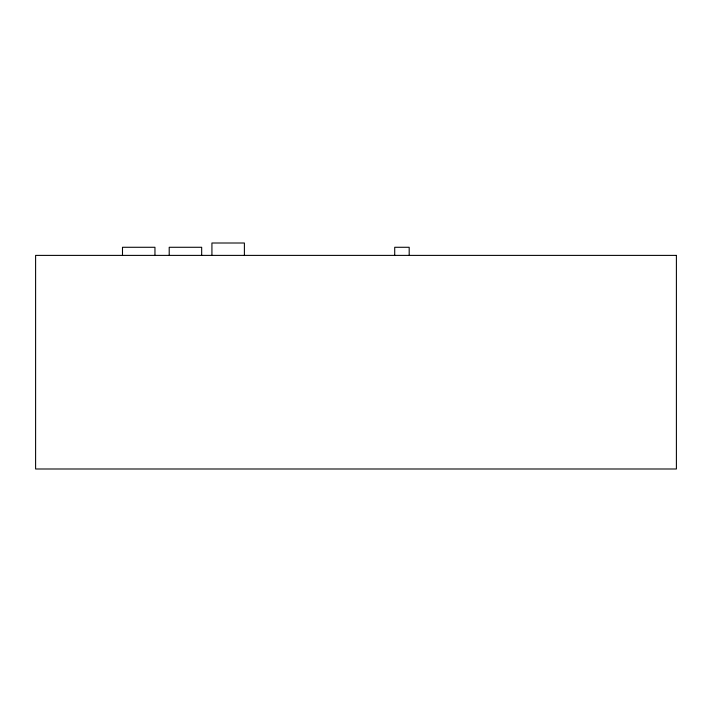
<?xml version="1.0" encoding="UTF-8"?>
<svg xmlns="http://www.w3.org/2000/svg" width="712" height="712" viewBox="0 0 712 712"><rect width="100%" height="100%" fill="white"/><g stroke="black" fill="none" stroke-linecap="round" stroke-linejoin="round"><path stroke-width="1.07" d="M409.186 255.394L409.186 247.278L394.715 247.278L394.715 255.394M244.394 255.394L244.394 243.006L211.927 243.006L211.927 255.394M201.674 255.394L201.674 247.278L169.207 247.278L169.207 255.394M154.958 255.394L154.958 247.278L122.491 247.278L122.491 255.394M676.4 255.394L35.6 255.394L35.6 468.994L676.4 468.994L676.4 255.394"/></g></svg>
